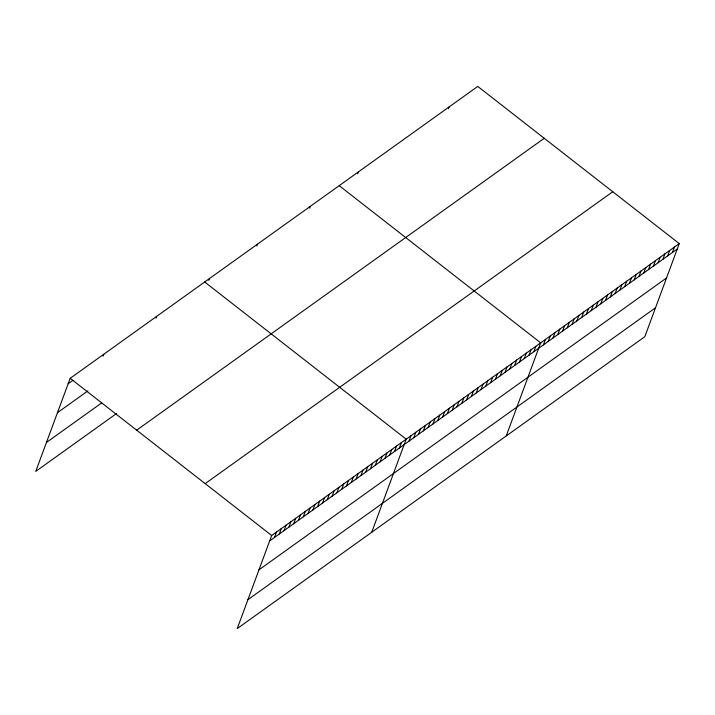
<?xml version="1.0" encoding="UTF-8"?>
<svg xmlns="http://www.w3.org/2000/svg" width="715" height="715" viewBox="0 0 715 715"><rect width="100%" height="100%" fill="white"/><g stroke="black" fill="none" stroke-linecap="round" stroke-linejoin="round"><path stroke-width="1.07" d="M679.25 243.609L271.673 535.499L237.237 628.583L644.814 336.694L679.25 243.609L477.763 86.417L70.186 378.306L35.75 471.391L116.608 413.485M103.139 356.043L103.809 354.229M155.977 318.202L156.648 316.387M208.816 280.36L209.486 278.546M256.855 245.96L257.525 244.146M309.693 208.119L310.364 206.304M357.625 173.79L358.295 171.975M274.462 537.492L276.473 532.058M279.27 534.051L281.281 528.617M284.07 530.619L286.08 525.176M288.878 527.178L290.889 521.736M293.677 523.738L295.688 518.295M448.421 108.769L449.092 106.955M298.486 520.297L300.497 514.854M303.285 516.856L305.296 511.413M308.085 513.415L310.104 507.972M312.893 509.974L314.904 504.531M317.692 506.533L319.712 501.09M322.501 503.092L324.512 497.658M327.3 499.651L329.32 494.217M332.109 496.21L334.12 490.776M336.908 492.778L338.919 487.335M341.716 489.337L343.727 483.894M346.516 485.896L348.527 480.453M351.324 482.455L353.335 477.012M356.124 479.014L358.135 473.571M360.932 475.573L362.943 470.13M365.731 472.132L367.742 466.689M370.531 468.691L372.551 463.249M375.339 465.25L377.35 459.817M380.139 461.81L382.159 456.376M384.947 458.369L386.958 452.935M389.747 454.937L391.766 449.494M394.555 451.496L396.566 446.053M399.354 448.055L401.365 442.612M371.737 532.255L406.174 439.171L204.687 281.987M408.962 441.173L410.973 435.73M413.771 437.732L415.781 432.289M418.57 434.291L420.581 428.848M423.378 430.85L425.389 425.407M428.178 427.409L430.189 421.975M432.986 423.968L434.997 418.534M437.786 420.527L439.796 415.093M442.585 417.095L444.605 411.652M447.393 413.654L449.404 408.211M452.193 410.213L454.213 404.77M457.001 406.772L459.012 401.33M461.801 403.332L463.821 397.889M466.609 399.891L468.62 394.448M471.408 396.45L473.419 391.007M476.217 393.009L478.228 387.566M481.016 389.568L483.027 384.134M485.825 386.127L487.836 380.693M490.624 382.686L492.635 377.252M495.432 379.254L497.443 373.811M500.232 375.813L502.243 370.37M505.04 372.372L507.051 366.929M509.84 368.931L511.851 363.488M514.639 365.49L516.659 360.047M519.448 362.049L521.458 356.606M524.247 358.608L526.267 353.165M529.055 355.167L531.066 349.724M533.855 351.726L535.866 346.292M506.238 435.935L540.674 342.851L339.187 185.659M543.436 344.871L545.456 339.428M548.217 341.448L550.228 336.005M552.999 338.025L555.01 332.582M557.772 334.602L559.791 329.159M562.553 331.179L564.564 325.736M567.335 327.756L569.346 322.313M572.107 324.333L574.127 318.89M576.889 320.91L578.9 315.467M581.67 317.487L583.681 312.053M586.443 314.064L588.463 308.63M591.225 310.65L593.236 305.207M596.006 307.227L598.017 301.784M600.779 303.804L602.79 298.361M605.56 300.38L607.571 294.938M610.342 296.957L612.353 291.514M615.115 293.534L617.125 288.091M619.896 290.111L621.907 284.668M624.678 286.688L626.689 281.245M629.45 283.265L631.461 277.831M634.232 279.842L636.243 274.408M639.013 276.428L641.024 270.985M643.786 273.005L645.797 267.562M648.568 269.582L650.578 264.139M653.349 266.159L655.36 260.716M658.122 262.736L660.133 257.293M662.903 259.313L664.914 253.87M667.676 255.89L669.696 250.447M672.457 252.467L674.468 247.032M68.175 383.749L72.975 380.308M57.468 412.671L87.891 390.882M46.448 442.469L101.691 402.911M136.672 430.18L544.249 138.29M205.178 483.626L612.755 191.736M269.662 540.933L677.239 249.043M258.964 569.855L666.541 277.974M247.935 599.662L655.512 307.772M70.186 378.306L271.673 535.499"/></g></svg>
